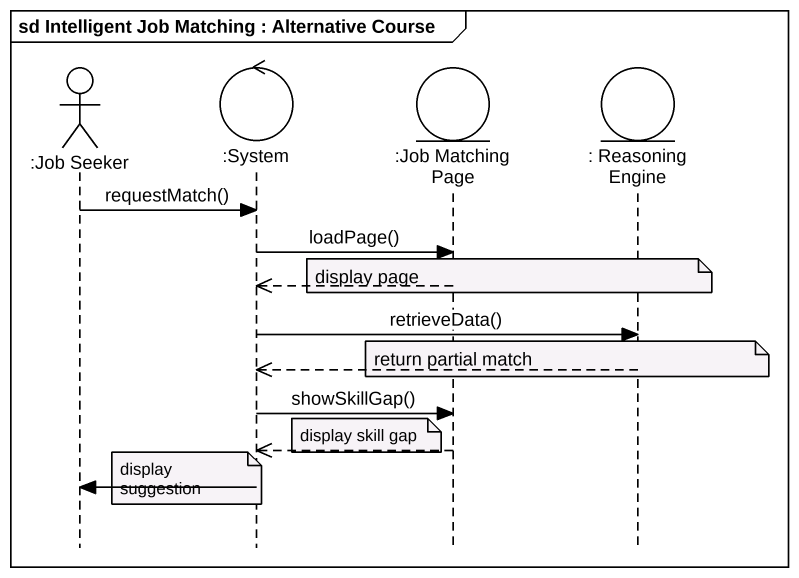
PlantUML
@startuml
mainframe sd Intelligent Job Matching : Alternative Course
hide footbox
actor ":Job Seeker" as Job_Seeker
control ":System" as System
entity ":Job Matching Page" as Job_Matching_Page
entity ": Reasoning Engine" as Reasoning_Engine

Job_Seeker -> System : requestMatch()
System -> Job_Matching_Page : loadPage()
note over Job_Matching_Page : display page
Job_Matching_Page -->> System
System -> Reasoning_Engine : retrieveData()
note over Reasoning_Engine : return partial match
Reasoning_Engine -->> System
System -> Job_Matching_Page : showSkillGap()
note left of Job_Matching_Page : display skill gap
Job_Matching_Page -->> System
note over System : display suggestion
System -> Job_Seeker
@enduml
